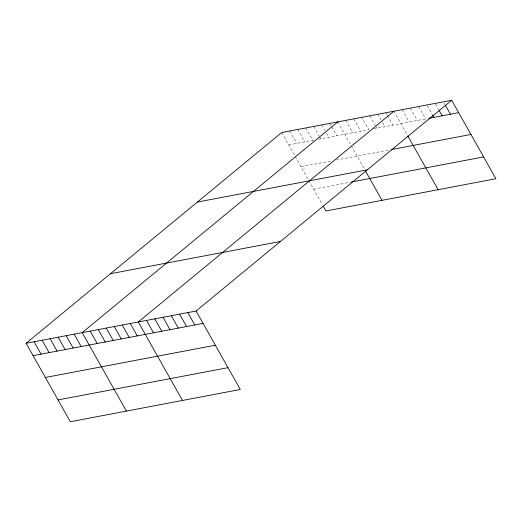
<?xml version="1.0" encoding="UTF-8"?>
<svg xmlns="http://www.w3.org/2000/svg" width="522" height="522" viewBox="0 0 522 522"><rect width="100%" height="100%" fill="white"/><g stroke="black" fill="none" stroke-linecap="round" stroke-linejoin="round"><path stroke-width="0.39" stroke-dasharray="2.61 1.96" d="M288.705 144.914L314.342 140.046M318.348 139.283L368.832 129.71L361.85 117.313M373.641 128.797L427.153 118.644M300.985 166.714L331.437 160.933M336.246 160.019L389.131 149.99M313.644 189.173L350.503 182.178M444.215 103.212L444.992 104.589M435.57 104.087L438.676 109.6M427.316 105.659L432.36 114.605M418.67 106.534L425.652 118.925M410.416 108.1L417.398 120.491M402.155 109.666L409.144 122.057M393.901 111.232L407.029 134.526M385.888 112.752L387.05 114.82M387.441 115.506L392.87 125.143M377.876 114.272L380.982 119.779M382.528 122.533L384.858 126.663M369.863 115.793L375.292 125.43M375.683 126.122L376.845 128.184M353.838 118.833L360.819 131.231M345.825 120.354L352.807 132.751M337.812 121.874L350.934 145.168M351.319 145.847L364.591 169.409M329.8 123.394L331.353 126.148M331.738 126.839L336.781 135.792M321.787 124.915L324.886 130.422M326.439 133.175L328.769 137.312M313.774 126.435L319.203 136.079M319.588 136.764L320.756 138.832M305.762 127.955L312.743 140.353M297.749 129.476L304.731 141.873M289.73 130.996L296.718 143.393M281.717 132.516L294.845 155.81M295.23 156.496L308.502 180.051M308.893 180.749L322.472 204.839"/><path stroke-width="0.78" d="M26.1 343.274L196.076 311.027L240.283 389.484L70.307 421.73L26.1 343.274L281.717 132.516L451.693 100.27L495.9 178.726L325.924 210.973L323.242 206.203M337.812 121.874L82.189 332.631L126.396 411.088M393.901 111.232L138.284 321.989L182.491 400.446M196.076 311.027L451.693 100.27M428.653 118.357L458.675 112.661M391.533 149.533L470.961 134.461M197.368 202.066L367.338 169.82M351.306 182.028L483.613 156.92M110.455 273.724L280.425 241.477M33.082 355.671L203.058 323.418M45.368 377.471L215.338 345.218M58.02 399.93L227.997 367.677M445.377 105.274L450.421 114.227M439.061 110.286L442.167 115.793M432.745 115.297L433.906 117.359M407.793 135.89L438.108 189.688M365.38 170.811L382.019 200.331M187.816 312.593L194.797 324.984M179.561 314.159L186.543 326.55M171.307 315.725L178.289 328.116M163.053 317.291L170.035 329.682M154.793 318.857L161.774 331.248M146.538 320.423L153.52 332.814M130.272 323.51L137.253 335.907M122.259 325.03L129.241 337.427M114.246 326.55L121.228 338.948M106.234 328.07L113.215 340.468M98.214 329.591L105.203 341.988M90.202 331.111L97.19 343.509M74.176 334.152L81.158 346.549M66.163 335.672L73.145 348.07M58.151 337.192L65.133 349.59M50.138 338.713L57.12 351.11M42.125 340.233L49.107 352.631M34.113 341.753L41.094 354.151"/></g></svg>
